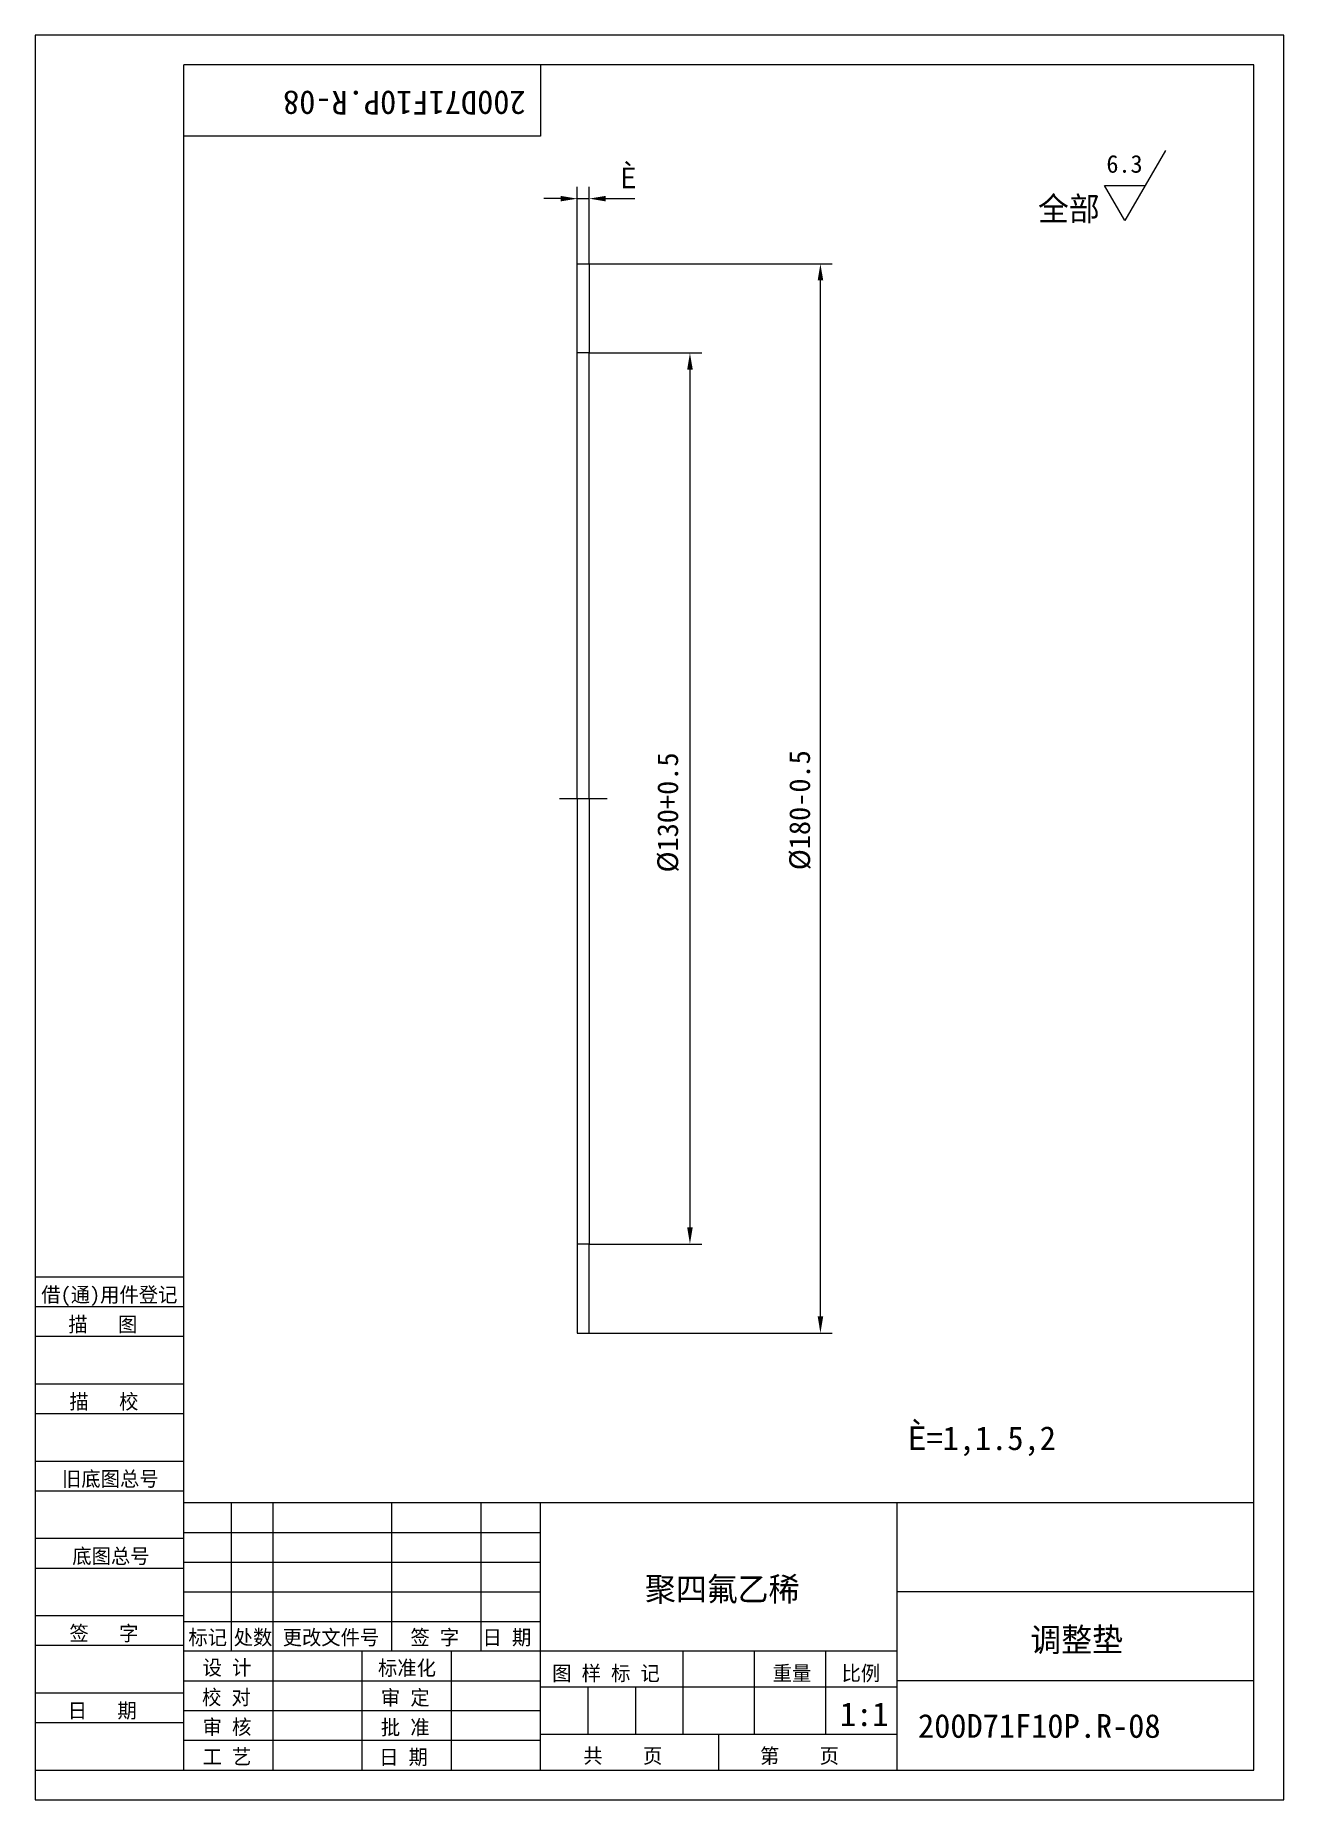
# Model space of a CAD drawing. Header units: metres. Extents: x 0 to 210, y 0 to 297.
import ezdxf

# ---------------------------------------------------------------- set-up
doc = ezdxf.new("R2010")
doc.units = ezdxf.units.M
for name, color, linetype in [('C', 6, 'Continuous'), ('D', 1, 'Continuous'), ('FL', 5, 'Continuous'), ('T', 7, 'Continuous'), ('TL', 4, 'Continuous')]:
    doc.layers.add(name, color=color, linetype=linetype)

# ---------------------------------------------------------------- blocks, each defined once
blk = doc.blocks.new('TUKUN4')
at = {"layer": 'FL'}
for p, q in [((0, 297), (0, 0)), ((210, 297), (0, 297)), ((210, 0), (210, 297)), ((0, 78), (25, 78)), ((0, 70), (25, 70)), ((0, 65), (25, 65)), ((0, 57), (25, 57)), ((0, 52), (25, 52)), ((33, 25), (33, 50)), ((40, 5), (40, 50)), ((60, 25), (60, 50)), ((75, 25), (75, 50)), ((25, 45), (85, 45)), ((0, 44), (25, 44)), ((0, 39), (25, 39)), ((25, 40), (85, 40)), ((25, 35), (85, 35)), ((0, 31), (25, 31)), ((25, 30), (85, 30)), ((0, 26), (25, 26)), ((70, 5), (70, 25)), ((0, 18), (25, 18)), ((25, 20), (85, 20)), ((25, 15), (85, 15)), ((0, 13), (25, 13)), ((25, 10), (85, 10)), ((0, 0), (210, 0))]:
    blk.add_line(p, q, dxfattribs=at)
at = {"layer": 'TL'}
for p, q in [((25, 5), (25, 292)), ((205, 292), (25, 292)), ((85, 292), (85, 280)), ((205, 5), (205, 292)), ((85, 280), (25, 280)), ((0, 88), (25, 88)), ((0, 83), (25, 83)), ((205, 50), (25, 50)), ((85, 5), (85, 50)), ((145, 5), (145, 50)), ((205, 35), (145, 35)), ((145, 25), (25, 25)), ((55, 5), (55, 25)), ((109, 11), (109, 25)), ((121, 11), (121, 25)), ((133, 11), (133, 25)), ((85, 19), (145, 19)), ((93, 11), (93, 19)), ((101, 11), (101, 19)), ((205, 20), (145, 20)), ((145, 11), (85, 11)), ((115, 5), (115, 11)), ((0, 5), (205, 5))]:
    blk.add_line(p, q, dxfattribs=at)
at = {"layer": 'T'}
for s, p in [('借(通)用件登记', (1, 83.76)), ('描   图', (5.56, 78.76)), ('描   校', (5.74, 65.76)), ('旧底图总号', (4.49, 52.76)), ('底图总号', (6.22, 39.76)), ('签   字', (5.74, 26.76)), ('标记', (25.75, 26.07)), ('处数', (33.38, 26.07)), ('更改文件号', (41.61, 26.07)), ('签 字', (63.1, 26.07)), ('日 期', (75.23, 26.07)), ('设 计', (28.14, 20.99)), ('标准化', (57.65, 20.93)), ('图 样 标 记', (86.95, 20.04)), ('重量', (124.03, 20.04)), ('比例', (135.64, 20.04)), ('校 对', (28.05, 15.99)), ('审 定', (58.13, 15.93)), ('日   期', (5.45, 13.76)), ('审 核', (28.14, 10.99)), ('批 准', (58.13, 10.93)), ('共    页', (92.18, 6.13)), ('第    页', (121.9, 6.13)), ('工 艺', (28.14, 5.99)), ('日 期', (57.84, 5.93))]:
    blk.add_text(s, height=2.5, dxfattribs=at).set_placement(p)

msp = doc.modelspace()

# ---------------------------------------------------------------- linework, layer by layer
at = {"layer": 'C'}
msp.add_line((88.17, 168.54), (96.17, 168.54), dxfattribs=at)
at = {"layer": 'D'}
for p, q in [((190.12, 277.63), (183.29, 265.8)), ((91.17, 258.54), (91.17, 271.5)), ((93.17, 258.54), (93.17, 271.5)), ((179.88, 271.71), (186.71, 271.71)), ((183.29, 265.8), (179.88, 271.71)), ((88.37, 269.5), (85.57, 269.5)), ((91.17, 269.5), (93.17, 269.5)), ((95.97, 269.5), (98.77, 269.5)), ((98.77, 269.5), (100.86, 269.5)), ((93.17, 258.54), (134.07, 258.54)), ((132.07, 81.34), (132.07, 255.74)), ((93.17, 243.54), (112.12, 243.54)), ((110.12, 240.74), (110.12, 96.34)), ((93.17, 93.54), (112.12, 93.54)), ((93.17, 78.54), (134.07, 78.54))]:
    msp.add_line(p, q, dxfattribs=at)
for points in [[(88.37, 269.97), (88.37, 269.04), (91.17, 269.5)], [(95.97, 269.97), (95.97, 269.04), (93.17, 269.5)], [(131.61, 255.74), (132.54, 255.74), (132.07, 258.54)], [(109.66, 240.74), (110.59, 240.74), (110.12, 243.54)], [(109.66, 96.34), (110.59, 96.34), (110.12, 93.54)], [(131.61, 81.34), (132.54, 81.34), (132.07, 78.54)]]:
    msp.add_solid(points, dxfattribs=at)
at = {"layer": 'TL'}
for p, q in [((91.17, 243.54), (91.17, 258.54)), ((91.17, 258.54), (93.17, 258.54)), ((93.17, 258.54), (93.17, 243.54)), ((91.17, 168.54), (91.17, 243.54)), ((93.17, 243.54), (91.17, 243.54)), ((93.17, 168.54), (93.17, 243.54)), ((91.17, 168.54), (91.17, 93.54)), ((93.17, 168.54), (93.17, 93.54)), ((91.17, 93.54), (91.17, 78.54)), ((93.17, 93.54), (91.17, 93.54)), ((93.17, 78.54), (93.17, 93.54)), ((91.17, 78.54), (93.17, 78.54))]:
    msp.add_line(p, q, dxfattribs=at)

# ---------------------------------------------------------------- block references
at = {"layer": 'D'}
msp.add_blockref('TUKUN4', (0, 0), dxfattribs=at)

# ---------------------------------------------------------------- texts
for s, height, rotation, p in [('200D71F10P.R-08', 4, 180, (82.49, 287.65)), ('%%C130+0.5', 3.5, 90, (108.13, 156.08)), ('%%C180-0.5', 3.5, 90, (130.32, 156.46))]:
    msp.add_text(s, height=height, rotation=rotation, dxfattribs=at).set_placement(p)
for s, height, p in [('6.3', 2.98, (180.18, 273.86)), ('%%200', 3.5, (98.36, 271.25)), ('全部', 4, (168.66, 265.8)), ('%%200=1,1.5,2', 4, (146.71, 58.86)), ('聚四氟乙稀', 4, (102.54, 33.46)), ('调整垫', 4, (167.37, 24.92)), ('1:1', 4, (135.36, 12.4)), ('200D71F10P.R-08', 4, (148.48, 10.42))]:
    msp.add_text(s, height=height, dxfattribs=at).set_placement(p)

doc.saveas('drawing.dxf')
